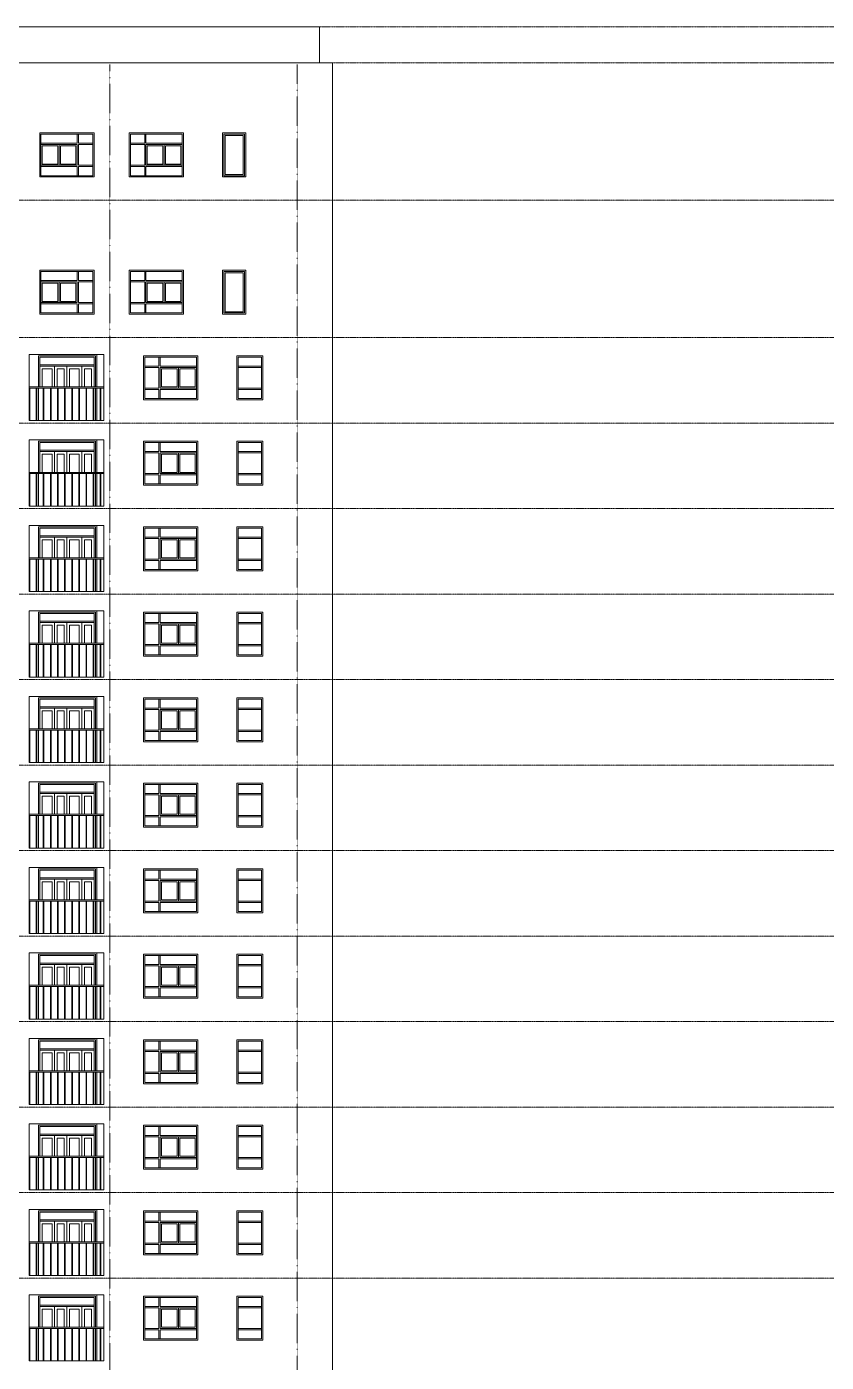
# Model space of a CAD drawing. Header units: millimetres. Extents: x -10599 to 108788, y -9455 to 93550.
# Drawn here: x 29201 to 60043, y 41750 to 93300 of the extents above; entities that cross this region are included whole.
import ezdxf

# ---------------------------------------------------------------- set-up
doc = ezdxf.new("R2010")
doc.units = ezdxf.units.MM
doc.linetypes.add('Centre', pattern=[31.75, 6.35, -4.7625, 15.875, -4.7625])
doc.linetypes.add('Grid Line', pattern=[4.2, 3, -0.6, 0, -0.6])
for name, color, linetype, lineweight in [('CUA', 31, 'Continuous', 9), ('NET CATConcrete', 3, 'Continuous', 5), ('NET THAY 1', 41, 'Continuous', 5), ('NET THAY 2', 55, 'Continuous', 5), ('NET-THAY', 2, 'Continuous', 9), ('TRUC', 225, 'Continuous', 5)]:
    doc.layers.add(name, color=color, linetype=linetype, lineweight=lineweight)

# ---------------------------------------------------------------- blocks, each defined once
blk = doc.blocks.new('X-PHONG NGU 2 - X-PHONG NGU 2_Recovery_-1759957-MẶT ĐỨNG 1-14')
at = {"layer": 'CUA'}
for p, q in [((11000, 84000), (11000, 82300)), ((13100, 84000), (11000, 84000)), ((11050, 83950), (13050, 83950)), ((11050, 82350), (11050, 83950)), ((11600, 83600), (11050, 83600)), ((11050, 83600), (11050, 83550)), ((11050, 83550), (11600, 83550)), ((11650, 83950), (11600, 83950)), ((11600, 83950), (11600, 83600)), ((11600, 83550), (11600, 82750)), ((11650, 83600), (11650, 83950)), ((13050, 83600), (11650, 83600)), ((12350, 83550), (11650, 83550)), ((11650, 83550), (11650, 82750)), ((11650, 82750), (11650, 83550)), ((11650, 83550), (13050, 83550)), ((12350, 82750), (12350, 83550)), ((13050, 83950), (13050, 82350)), ((13050, 83550), (13050, 83600)), ((13100, 82300), (13100, 84000)), ((11700, 82800), (11700, 83500)), ((11700, 83500), (12300, 83500)), ((12300, 83500), (12300, 82800)), ((12400, 83500), (13000, 83500)), ((12400, 82800), (12400, 83500)), ((13000, 83500), (13000, 82800)), ((11600, 82750), (11050, 82750)), ((11050, 82750), (11050, 82700)), ((11050, 82700), (11600, 82700)), ((11600, 82700), (11600, 82350)), ((11650, 82750), (12350, 82750)), ((13050, 82750), (11650, 82750)), ((11650, 82350), (11650, 82700)), ((11650, 82700), (13050, 82700)), ((12300, 82800), (11700, 82800)), ((13000, 82800), (12400, 82800)), ((13050, 82700), (13050, 82750)), ((11000, 82300), (13100, 82300)), ((13050, 82350), (11050, 82350)), ((11600, 82350), (11650, 82350))]:
    blk.add_line(p, q, dxfattribs=at)
blk = doc.blocks.new('X-PHONG NGU 5 - X-PHONG NGU 900-1424748-MẶT ĐỨNG 1-14')
at = {"layer": 'CUA'}
for p, q in [((9500, 83900), (9500, 82200)), ((10400, 83900), (9500, 83900)), ((9550, 83850), (10350, 83850)), ((9550, 82250), (9550, 83850)), ((9600, 83800), (9600, 82300)), ((9600, 83800), (10300, 83800)), ((10300, 82300), (10300, 83800)), ((10350, 83850), (10350, 82250)), ((10400, 82200), (10400, 83900)), ((9500, 82200), (10400, 82200)), ((10350, 82250), (9550, 82250)), ((9600, 82300), (10300, 82300))]:
    blk.add_line(p, q, dxfattribs=at)
blk = doc.blocks.new('X-PHONG NGU 2 - X-PHONG NGU 2_Recovery_-1759961-MẶT ĐỨNG 1-14')
at = {"layer": 'CUA'}
for p, q in [((31801, 84000), (29701, 84000)), ((29701, 84000), (29701, 82300)), ((29751, 82350), (29751, 83950)), ((29751, 83950), (31751, 83950)), ((31151, 83600), (29751, 83600)), ((29751, 83600), (29751, 83550)), ((29751, 83550), (31151, 83550)), ((30451, 83550), (30451, 82750)), ((31151, 83550), (30451, 83550)), ((31201, 83950), (31151, 83950)), ((31151, 83950), (31151, 83600)), ((31151, 82750), (31151, 83550)), ((31151, 83550), (31151, 82750)), ((31201, 83600), (31201, 83950)), ((31751, 83600), (31201, 83600)), ((31201, 82750), (31201, 83550)), ((31201, 83550), (31751, 83550)), ((31751, 83950), (31751, 82350)), ((31751, 83550), (31751, 83600)), ((31801, 82300), (31801, 84000)), ((29801, 82800), (29801, 83500)), ((29801, 83500), (30401, 83500)), ((30401, 83500), (30401, 82800)), ((30501, 83500), (31101, 83500)), ((30501, 82800), (30501, 83500)), ((31101, 83500), (31101, 82800)), ((31151, 82750), (29751, 82750)), ((29751, 82750), (29751, 82700)), ((29751, 82700), (31151, 82700)), ((30401, 82800), (29801, 82800)), ((30451, 82750), (31151, 82750)), ((31101, 82800), (30501, 82800)), ((31151, 82700), (31151, 82350)), ((31751, 82750), (31201, 82750)), ((31201, 82350), (31201, 82700)), ((31201, 82700), (31751, 82700)), ((31751, 82700), (31751, 82750)), ((29701, 82300), (31801, 82300)), ((31751, 82350), (29751, 82350)), ((31151, 82350), (31201, 82350))]:
    blk.add_line(p, q, dxfattribs=at)
blk = doc.blocks.new('X-PHONG NGU 3 - X-PHONG NGU 2_Recovery_-1383719-MẶT ĐỨNG 1-14')
at = {"layer": 'CUA'}
for p, q in [((37311, 24550), (37311, 22850)), ((38311, 24550), (37311, 24550)), ((37361, 24500), (38261, 24500)), ((37361, 22900), (37361, 24500)), ((38261, 24500), (38261, 22900)), ((38311, 22850), (38311, 24550)), ((38261, 24150), (37361, 24150)), ((37361, 24150), (37361, 24100)), ((37361, 24100), (38261, 24100)), ((38261, 24100), (38261, 24150)), ((38261, 23300), (37361, 23300)), ((37361, 23300), (37361, 23250)), ((37361, 23250), (38261, 23250)), ((38261, 23250), (38261, 23300)), ((37311, 22850), (38311, 22850)), ((38261, 22900), (37361, 22900))]:
    blk.add_line(p, q, dxfattribs=at)
blk = doc.blocks.new('CUA LO GIA - DB6-V93-MẶT ĐỨNG 1-14')
at = {"layer": 'CUA'}
for p, q in [((31851, 21200), (29651, 21200)), ((29651, 20000), (29651, 21200)), ((29701, 21150), (29701, 20000)), ((29701, 21150), (31801, 21150)), ((31801, 20000), (31801, 21150)), ((31851, 21200), (31851, 20000)), ((31801, 20850), (29701, 20850)), ((29701, 20850), (29701, 20800)), ((29701, 20800), (31801, 20800)), ((30276, 20800), (29701, 20800)), ((29701, 20800), (29701, 20000)), ((29801, 20000), (29801, 20700)), ((29801, 20700), (30176, 20700)), ((30176, 20700), (30176, 20000)), ((30276, 20000), (30276, 20800)), ((30376, 20700), (30651, 20700)), ((30376, 20000), (30376, 20700)), ((30651, 20700), (30651, 20000)), ((30751, 20800), (30751, 20000)), ((30751, 20000), (30751, 20800)), ((30851, 20000), (30851, 20700)), ((30851, 20700), (31226, 20700)), ((31226, 20700), (31226, 20000)), ((31326, 20800), (31326, 20000)), ((31801, 20800), (31326, 20800)), ((31426, 20700), (31701, 20700)), ((31426, 20000), (31426, 20700)), ((31701, 20700), (31701, 20000)), ((31801, 20800), (31801, 20850)), ((31801, 20000), (31801, 20800))]:
    blk.add_line(p, q, dxfattribs=at)
blk = doc.blocks.new('Railing - 25mm-V90-MẶT ĐỨNG 1-14')
at = {"layer": 'NET THAY 2'}
for p, q in [((16637, 18700), (16637, 19950)), ((16662, 18700), (16662, 19950))]:
    blk.add_line(p, q, dxfattribs=at)
blk = doc.blocks.new('Railing - 25mm-V94-MẶT ĐỨNG 1-14')
at = {"layer": 'NET THAY 2'}
blk.add_line((32176, 18700), (32176, 19600), dxfattribs=at)
blk = doc.blocks.new('Railing - 25mm-V91-MẶT ĐỨNG 1-14')
at = {"layer": 'NET THAY 2'}
blk.add_line((13924, 18700), (13924, 19950), dxfattribs=at)
blk = doc.blocks.new('Railing - Railing-1915044-MẶT ĐỨNG 1-14')
for name, p in [('Railing - 25mm-V91-MẶT ĐỨNG 1-14', (15400, 3300)), ('Railing - 25mm-V90-MẶT ĐỨNG 1-14', (12925, 3300)), ('Railing - 25mm-V90-MẶT ĐỨNG 1-14', (13200, 3300)), ('Railing - 25mm-V90-MẶT ĐỨNG 1-14', (13475, 3300)), ('Railing - 25mm-V90-MẶT ĐỨNG 1-14', (13750, 3300)), ('Railing - 25mm-V90-MẶT ĐỨNG 1-14', (14025, 3300)), ('Railing - 25mm-V90-MẶT ĐỨNG 1-14', (14300, 3300)), ('Railing - 25mm-V90-MẶT ĐỨNG 1-14', (14575, 3300)), ('Railing - 25mm-V90-MẶT ĐỨNG 1-14', (14850, 3300)), ('Railing - 25mm-V90-MẶT ĐỨNG 1-14', (15125, 3300)), ('Railing - 25mm-V90-MẶT ĐỨNG 1-14', (15400, 3300)), ('Railing - 25mm-V94-MẶT ĐỨNG 1-14', (0, 3300))]:
    blk.add_blockref(name, p)
blk = doc.blocks.new('Top Rail Type - Top Rail_Internal_-1915045-MẶT ĐỨNG 1-14')
at = {"layer": 'NET THAY 1'}
for p, q in [((32176, 22950), (29301, 22950)), ((32176, 22900), (29301, 22900))]:
    blk.add_line(p, q, dxfattribs=at)
blk = doc.blocks.new('A$C545A63CE')
at = {"layer": 'NET-THAY'}
for p, q in [((-74296, 2650), (-77172, 2650)), ((-77172, 100), (-77172, 2650)), ((-76822, 1400), (-76822, 2600)), ((-76822, 2600), (-74622, 2600)), ((-74622, 2600), (-74622, 1400)), ((-74572, 2650), (-74572, 1400)), ((-74296, 100), (-74296, 2650)), ((-72771, 900), (-72771, 2600)), ((-72771, 2600), (-70671, 2600)), ((-70671, 2600), (-70671, 900)), ((-69162, 900), (-69162, 2600)), ((-69162, 2600), (-68162, 2600)), ((-68162, 2600), (-68162, 900)), ((-76822, 100), (-76822, 1350)), ((-74622, 1350), (-74622, 100)), ((-74572, 1350), (-74572, 100)), ((-70671, 900), (-72771, 900)), ((-68162, 900), (-69162, 900)), ((-74296, 100), (-77172, 100))]:
    blk.add_line(p, q, dxfattribs=at)
at = {"layer": 'CUA'}
for name, p in [('CUA LO GIA - DB6-V93-MẶT ĐỨNG 1-14', (-106472, -18600)), ('X-PHONG NGU 2 - X-PHONG NGU 2_Recovery_-1759957-MẶT ĐỨNG 1-14', (-83771, -81400)), ('X-PHONG NGU 3 - X-PHONG NGU 2_Recovery_-1383719-MẶT ĐỨNG 1-14', (-106472, -21950))]:
    blk.add_blockref(name, p, dxfattribs=at)
at = {"layer": 'NET THAY 1'}
for name, p in [('Top Rail Type - Top Rail_Internal_-1915045-MẶT ĐỨNG 1-14', (-106472, -21550)), ('Railing - Railing-1915044-MẶT ĐỨNG 1-14', (-106472, -21900))]:
    blk.add_blockref(name, p, dxfattribs=at)

msp = doc.modelspace()

# ---------------------------------------------------------------- linework, layer by layer
at = {"layer": 'NET CATConcrete'}
for p, q in [((32400.5, 80650), (32400.5, 81100)), ((32000.5, 80650), (29300.5, 80650))]:
    msp.add_line(p, q, dxfattribs=at)
at = {"layer": 'NET-THAY'}
for p, q in [((40500.5, 93300), (9700.1, 93300)), ((40500.5, 91900), (40500.5, 93300)), ((1350.5, 91900), (41000.5, 91900)), ((41000.5, 14700), (41000.5, 91900)), ((41000.5, 91900), (41000.5, 91865)), ((41000.5, 91850), (41000.5, 91700)), ((29700.5, 87500), (29700.5, 89200)), ((29700.5, 89200), (31800.5, 89200)), ((31800.5, 89200), (31800.5, 87500)), ((33150.5, 87500), (33150.5, 89200)), ((33150.5, 89200), (35250.5, 89200)), ((35250.5, 89200), (35250.5, 87500)), ((36750.5, 87500), (36750.5, 89200)), ((36750.5, 89200), (37650.5, 89200)), ((37650.5, 89200), (37650.5, 87500)), ((31800.5, 87500), (29700.5, 87500)), ((35250.5, 87500), (33150.5, 87500)), ((37650.5, 87500), (36750.5, 87500)), ((41000.5, 86550), (41000.5, 86400)), ((29700.5, 82200), (29700.5, 83900)), ((29700.5, 83900), (31800.5, 83900)), ((31800.5, 83900), (31800.5, 82200)), ((33150.5, 82200), (33150.5, 83900)), ((33150.5, 83900), (35250.5, 83900)), ((35250.5, 83900), (35250.5, 82200)), ((36750.5, 82200), (36750.5, 83900)), ((36750.5, 83900), (37650.5, 83900)), ((37650.5, 83900), (37650.5, 82200)), ((31800.5, 82200), (29700.5, 82200)), ((35250.5, 82200), (33150.5, 82200)), ((37650.5, 82200), (36750.5, 82200)), ((41000.5, 81250), (41000.5, 81100))]:
    msp.add_line(p, q, dxfattribs=at)
at = {"layer": 'TRUC', "linetype": 'Centre'}
for p, q in [((-10499.5, 93300), (108517.8, 93300)), ((-10499.5, 91900), (108517.8, 91900)), ((-10499.5, 86600), (108517.8, 86600)), ((-10499.5, 81300), (108517.8, 81300)), ((-10499.5, 78000), (108517.8, 78000)), ((-10499.5, 74700), (108517.8, 74700)), ((-10499.5, 71400), (108517.8, 71400)), ((-10499.5, 68100), (108517.8, 68100)), ((-10499.5, 64800), (108517.8, 64800)), ((-10499.5, 61500), (108517.8, 61500)), ((-10499.5, 58200), (108517.8, 58200)), ((-10499.5, 54900), (108517.8, 54900)), ((-10499.5, 51600), (108517.8, 51600)), ((-10499.5, 48300), (108517.8, 48300)), ((-10499.5, 45000), (108517.8, 45000))]:
    msp.add_line(p, q, dxfattribs=at)
at = {"layer": 'TRUC', "linetype": 'Grid Line'}
for p, q in [((32400.5, -5171), (32400.5, 91838.4)), ((39630.5, -6601.6), (39630.5, 91838.4)), ((41000.5, -5171), (41000.5, 91838.4))]:
    msp.add_line(p, q, dxfattribs=at)

# ---------------------------------------------------------------- block references
at = {"layer": 'CUA'}
for name, p in [('X-PHONG NGU 2 - X-PHONG NGU 2_Recovery_-1759961-MẶT ĐỨNG 1-14', (0, 5200)), ('X-PHONG NGU 2 - X-PHONG NGU 2_Recovery_-1759957-MẶT ĐỨNG 1-14', (22150.5, 5200)), ('X-PHONG NGU 5 - X-PHONG NGU 900-1424748-MẶT ĐỨNG 1-14', (27250.5, 5300)), ('X-PHONG NGU 2 - X-PHONG NGU 2_Recovery_-1759961-MẶT ĐỨNG 1-14', (0, -100)), ('X-PHONG NGU 2 - X-PHONG NGU 2_Recovery_-1759957-MẶT ĐỨNG 1-14', (22150.5, -100)), ('X-PHONG NGU 5 - X-PHONG NGU 900-1424748-MẶT ĐỨNG 1-14', (27250.5, 0))]:
    msp.add_blockref(name, p, dxfattribs=at)
at = {"layer": 'NET-THAY'}
for p in [(106472.1, 78000), (106472.1, 74700), (106472.1, 71400), (106472.1, 68100), (106472.1, 64800), (106472.1, 61500), (106472.1, 58200), (106472.1, 54900), (106472.1, 51600), (106472.1, 48300), (106472.1, 45000), (106472.1, 41700)]:
    msp.add_blockref('A$C545A63CE', p, dxfattribs=at)

doc.saveas('drawing.dxf')
